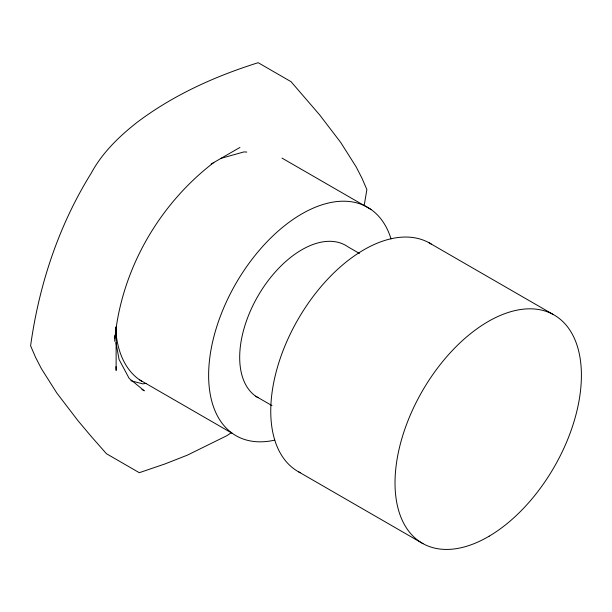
<?xml version="1.0" encoding="UTF-8"?>
<svg xmlns="http://www.w3.org/2000/svg" width="612" height="612" viewBox="0 0 612 612"><rect width="100%" height="100%" fill="white"/><g stroke="black" fill="none" stroke-linecap="round" stroke-linejoin="round"><path stroke-width="0.92" d="M114.742 338.367L114.865 335.506M114.62 341.221C120.579 271.254 158.179 205.02 213.833 162.509M364.178 205.571L366.871 189.582L361.96 178.184L356.069 166.732L340.677 142.397L319.533 114.742L291.014 81.664L258.172 62.707C214.98 76.248 173.173 95.105 136.92 122.484C118.797 136.767 102.127 152.893 91.096 173.41C58.63 225.598 39 285.062 30.6 345.811L35.511 357.217L41.402 368.669L56.794 392.996L77.946 420.651L91.096 436.295L106.457 453.737L139.299 472.693L164.804 464.003L187.471 455.106L226.891 435.675L231.588 432.493M211.163 164.039L239.95 147.431M220.978 158.363L243.966 151.906L246.804 152.074M146.421 383.41L142.749 383.854L130.861 380.74M429.142 242.849L553.401 314.591M282.002 158.095L371.079 209.526M359.435 253.46L347.991 246.85A87.868 50.727 -60 0 0 258.975 294.296A87.868 50.727 -60 0 0 258.042 397.693M255.648 396.178L271.996 405.618M139.368 379.7L232.56 433.51M298.755 471.928L423.014 543.67M141.9 389.431L144.294 390.808L129.17 378.43L119.065 359.466L115.982 342.605M115.974 366.626L116.135 370.451L116.112 326.816M300.347 472.762A131.81 76.102 -60 0 1 297.738 319.869A131.81 76.102 -60 0 1 431.475 244.203M274.727 440.12A131.794 76.095 -60 0 1 235.987 283.356A131.794 76.095 -60 0 1 391.045 238.925M141.732 381.261A131.794 76.095 -60 0 1 115.576 327.435M489.202 536.158A131.794 76.095 -60 0 0 568.418 328.024A131.794 76.095 -60 0 0 407.011 423.198A131.794 76.095 -60 0 0 489.202 536.158"/></g></svg>
